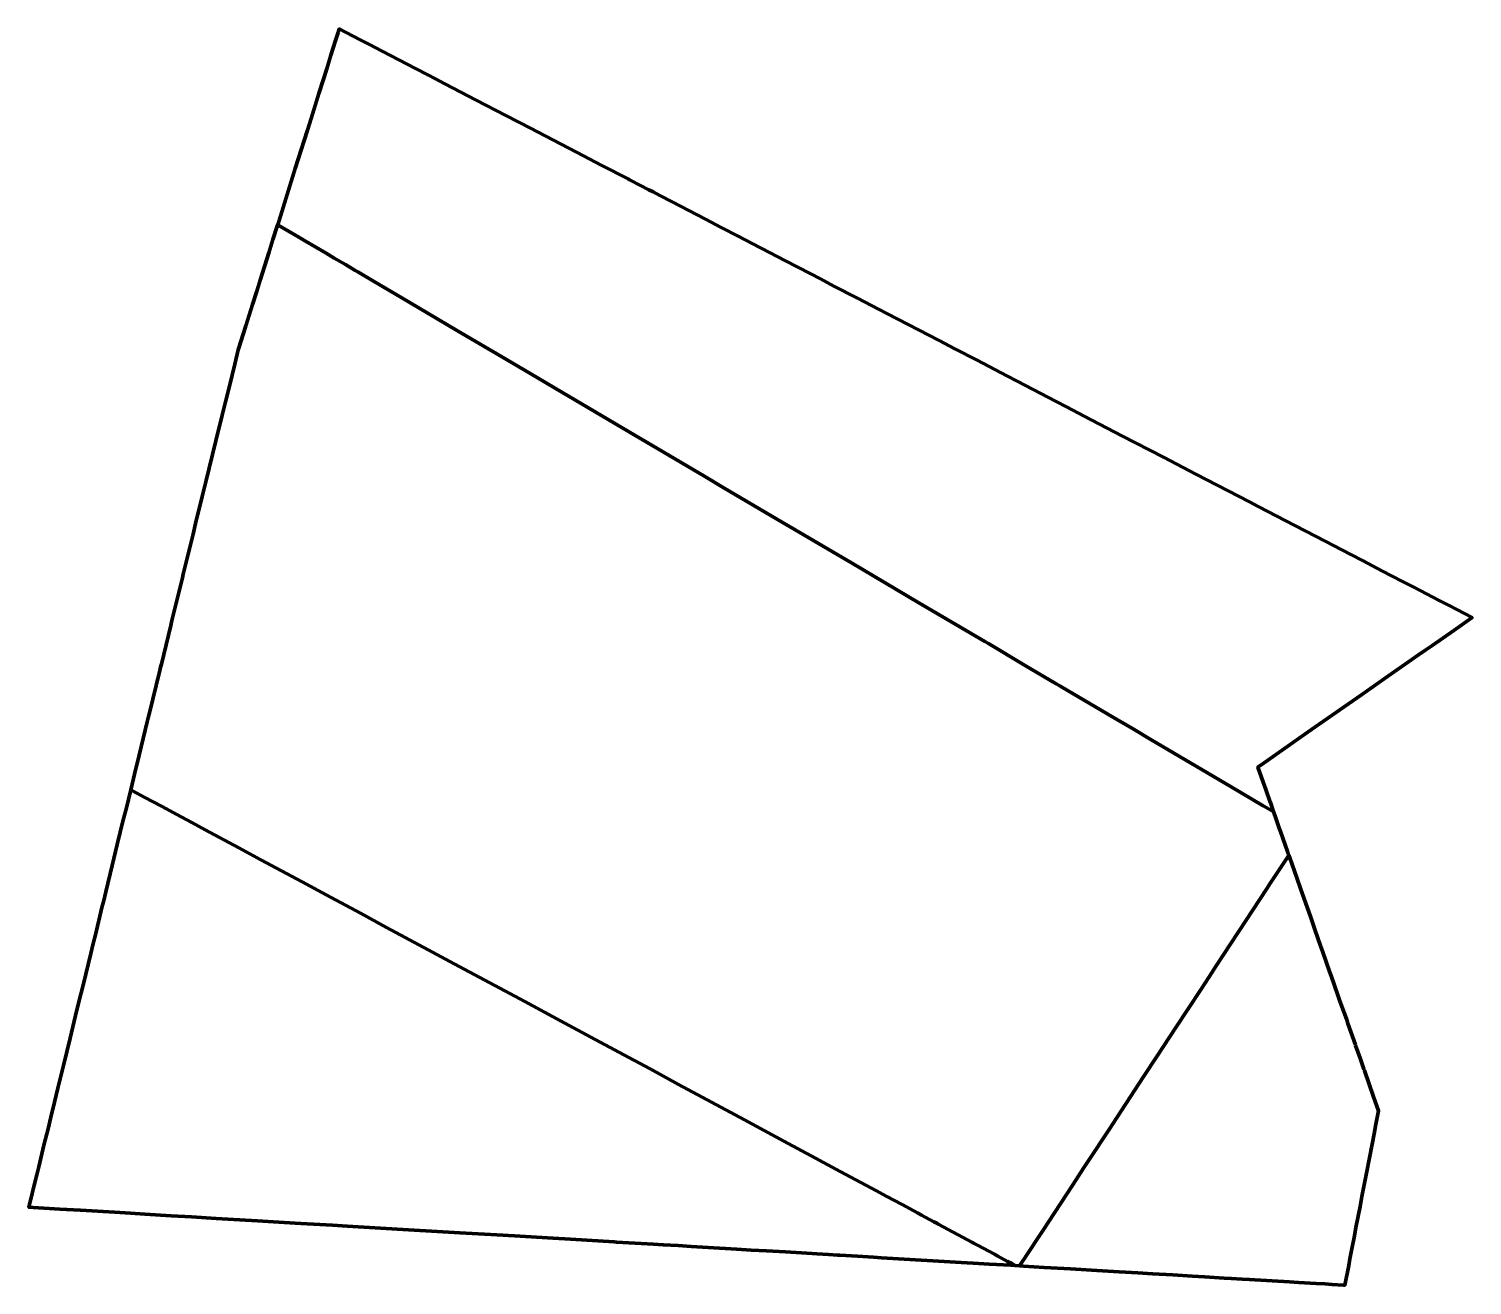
# Model space of a CAD drawing. Header units: metres. Extents: x 808232 to 808350, y 9156695 to 9156798.
import ezdxf

# ---------------------------------------------------------------- set-up
doc = ezdxf.new("R2010")
doc.units = ezdxf.units.M
doc.header["$MEASUREMENT"] = 0
doc.layers.add('2844-21090', color=1, linetype='Continuous')

msp = doc.modelspace()

# ---------------------------------------------------------------- linework, layer by layer
at = {"layer": '2844-21090', "color": 254, "lineweight": 70, "true_color": 0xcccccc}
for points in [[(808252.21, 9156781.65), (808252.26, 9156781.62), (808253.94, 9156780.63), (808254.48, 9156780.31), (808256.17, 9156779.31), (808256.83, 9156778.92), (808257.75, 9156778.38), (808258.34, 9156778.03), (808258.55, 9156777.91), (808258.76, 9156777.79), (808260.06, 9156777.02), (808262.36, 9156775.66), (808264.46, 9156774.43), (808266.94, 9156772.97), (808270.93, 9156770.62), (808272.93, 9156769.43), (808275.47, 9156767.94), (808277.59, 9156766.69), (808281.52, 9156764.37), (808283.25, 9156763.35), (808287.22, 9156761.01), (808288.68, 9156760.15), (808293.13, 9156757.53), (808294.1, 9156756.96), (808298.85, 9156754.16), (808299.19, 9156753.96), (808304.71, 9156750.71), (808305.03, 9156750.52), (808310.09, 9156747.53), (808310.39, 9156747.36), (808313.35, 9156745.61), (808315.94, 9156744.08), (808316.24, 9156743.91), (808316.33, 9156743.86), (808321.11, 9156741.04), (808321.15, 9156741.02), (808322.18, 9156740.41), (808323.77, 9156739.47), (808325.97, 9156738.18), (808328.87, 9156736.46), (808330.28, 9156735.64), (808332.9, 9156734.09), (808333, 9156734.03), (808333.72, 9156733.61), (808333.74, 9156733.59), (808333.48, 9156734.36), (808333.46, 9156734.39), (808333.1, 9156735.42), (808332.76, 9156736.4), (808332.46, 9156737.26), (808332.96, 9156737.61), (808334.92, 9156738.97), (808336.3, 9156739.94), (808337.12, 9156740.51), (808340.94, 9156743.17), (808342.8, 9156744.47), (808345.62, 9156746.44), (808346.2, 9156746.84), (808346.69, 9156747.18), (808348.5, 9156748.44), (808350, 9156749.49), (808348.11, 9156750.47), (808347.31, 9156750.88), (808345.22, 9156751.97), (808344.31, 9156752.44), (808342.61, 9156753.32), (808341.07, 9156754.13), (808340.06, 9156754.65), (808337.22, 9156756.13), (808335.48, 9156757.03), (808332.49, 9156758.58), (808331.76, 9156758.96), (808327.38, 9156761.24), (808324.72, 9156762.62), (808321.33, 9156764.38), (808318.23, 9156765.99), (808316.79, 9156766.74), (808315.94, 9156767.18), (808312.76, 9156768.83), (808311.91, 9156769.28), (808309.47, 9156770.55), (808307.64, 9156771.49), (808306.36, 9156772.16), (808302.99, 9156773.91), (808302.09, 9156774.38), (808301.46, 9156774.71), (808301.41, 9156774.73), (808299.67, 9156775.64), (808299.62, 9156775.66), (808297.75, 9156776.63), (808296.64, 9156777.21), (808295.79, 9156777.65), (808293.79, 9156778.69), (808291.8, 9156779.72), (808291.68, 9156779.79), (808289.92, 9156780.7), (808288.52, 9156781.43), (808287.22, 9156782.11), (808284.51, 9156783.51), (808283.5, 9156784.04), (808282.94, 9156784.33), (808282.59, 9156784.51), (808281.13, 9156785.27), (808281.01, 9156785.33), (808280.9, 9156785.39), (808278.7, 9156786.53), (808277.24, 9156787.29), (808272.91, 9156789.54), (808270.89, 9156790.59), (808268.47, 9156791.85), (808265.89, 9156793.19), (808265.13, 9156793.58), (808264.49, 9156793.91), (808263.5, 9156794.43), (808262.81, 9156794.79), (808260.76, 9156795.85), (808259.67, 9156796.42), (808258.96, 9156796.79), (808257.25, 9156797.67), (808257.16, 9156797.39), (808256.95, 9156796.71), (808256.57, 9156795.52), (808256.22, 9156794.41), (808255.93, 9156793.49), (808255.58, 9156792.38), (808255.28, 9156791.41), (808254.94, 9156790.34), (808254.64, 9156789.38), (808254.38, 9156788.55), (808253.65, 9156786.25), (808253.32, 9156785.18), (808252.99, 9156784.13)], [(808232.05, 9156702.1), (808231.9, 9156701.49), (808231.84, 9156701.23), (808232.19, 9156701.21), (808234.37, 9156701.08), (808234.93, 9156701.05), (808236.06, 9156700.98), (808237.91, 9156700.87), (808238.85, 9156700.82), (808240.17, 9156700.74), (808241.34, 9156700.67), (808243.49, 9156700.54), (808245.16, 9156700.44), (808247.16, 9156700.32), (808249.09, 9156700.21), (808250.56, 9156700.12), (808252.74, 9156699.99), (808254.11, 9156699.91), (808256.7, 9156699.76), (808257.91, 9156699.69), (808262.46, 9156699.42), (808265.72, 9156699.23), (808267.12, 9156699.14), (808270.16, 9156698.96), (808271.59, 9156698.88), (808274.75, 9156698.69), (808276.19, 9156698.61), (808279.76, 9156698.4), (808279.95, 9156698.38), (808282.99, 9156698.2), (808283.77, 9156698.16), (808284.99, 9156698.09), (808286.06, 9156698.02), (808288.85, 9156697.86), (808289.79, 9156697.8), (808290.96, 9156697.73), (808292.24, 9156697.66), (808293.77, 9156697.57), (808295.97, 9156697.44), (808296.36, 9156697.41), (808297.3, 9156697.36), (808298.04, 9156697.31), (808298.23, 9156697.3), (808299.68, 9156697.22), (808300.12, 9156697.19), (808300.98, 9156697.14), (808301.64, 9156697.1), (808308.63, 9156696.69), (808309.14, 9156696.66), (808310.46, 9156696.58), (808312.23, 9156696.48), (808312.61, 9156696.45), (808312.36, 9156696.59), (808311.97, 9156696.8), (808311.16, 9156697.24), (808310.89, 9156697.38), (808309.51, 9156698.12), (808309.23, 9156698.27), (808309.17, 9156698.3), (808309.03, 9156698.38), (808306.34, 9156699.82), (808306.17, 9156699.92), (808305.92, 9156700.05), (808305.58, 9156700.24), (808305.23, 9156700.43), (808304.92, 9156700.59), (808304.58, 9156700.77), (808303.33, 9156701.45), (808302.03, 9156702.15), (808301.24, 9156702.57), (808299.96, 9156703.26), (808299.09, 9156703.73), (808297.9, 9156704.36), (808296.25, 9156705.25), (808293.65, 9156706.65), (808290.43, 9156708.38), (808285.03, 9156711.28), (808282.69, 9156712.55), (808280.55, 9156713.7), (808277.85, 9156715.15), (808275.36, 9156716.48), (808272.43, 9156718.06), (808269.99, 9156719.37), (808266.66, 9156721.16), (808264.52, 9156722.31), (808261.12, 9156724.14), (808258.99, 9156725.29), (808256.18, 9156726.8), (808254.21, 9156727.86), (808250.84, 9156729.67), (808249.04, 9156730.64), (808246.27, 9156732.13), (808245.17, 9156732.72), (808243.91, 9156733.4), (808243.05, 9156733.86), (808242.7, 9156734.05), (808241.34, 9156734.78), (808240.63, 9156735.16), (808240.18, 9156735.4), (808239.79, 9156733.82), (808239.57, 9156732.93), (808239.08, 9156730.92), (808238.66, 9156729.21), (808238.14, 9156727.05), (808237.97, 9156726.35), (808237.82, 9156725.76), (808237.28, 9156723.53), (808237.11, 9156722.83), (808236.91, 9156722.01), (808236.5, 9156720.32), (808236.27, 9156719.42), (808235.94, 9156718.03), (808235.66, 9156716.92), (808235.21, 9156715.06), (808234.94, 9156713.94), (808234.67, 9156712.82), (808234.22, 9156710.99), (808233.94, 9156709.84), (808233.64, 9156708.6), (808233.41, 9156707.66), (808233.1, 9156706.42), (808232.99, 9156705.95), (808232.65, 9156704.54), (808232.51, 9156703.99), (808232.2, 9156702.71)]]:
    msp.add_lwpolyline(points, close=True, dxfattribs=at)
at = {"layer": '2844-21090', "color": 5, "lineweight": 70, "true_color": 0x0000ff}
msp.add_lwpolyline([(808240.4, 9156736.32), (808240.18, 9156735.4), (808240.63, 9156735.16), (808241.34, 9156734.78), (808242.7, 9156734.05), (808243.05, 9156733.86), (808243.91, 9156733.4), (808245.17, 9156732.72), (808246.27, 9156732.13), (808249.04, 9156730.64), (808250.84, 9156729.67), (808254.21, 9156727.86), (808256.18, 9156726.8), (808258.99, 9156725.29), (808261.12, 9156724.14), (808264.52, 9156722.31), (808266.66, 9156721.16), (808269.99, 9156719.37), (808272.43, 9156718.06), (808275.36, 9156716.48), (808277.85, 9156715.15), (808280.55, 9156713.7), (808282.69, 9156712.55), (808285.03, 9156711.28), (808290.43, 9156708.38), (808293.65, 9156706.65), (808296.25, 9156705.25), (808297.9, 9156704.36), (808299.09, 9156703.73), (808299.96, 9156703.26), (808301.24, 9156702.57), (808302.03, 9156702.15), (808303.33, 9156701.45), (808304.58, 9156700.77), (808304.92, 9156700.59), (808305.23, 9156700.43), (808305.58, 9156700.24), (808305.92, 9156700.05), (808306.17, 9156699.92), (808306.34, 9156699.82), (808309.03, 9156698.38), (808309.17, 9156698.3), (808309.23, 9156698.27), (808309.51, 9156698.12), (808310.89, 9156697.38), (808311.16, 9156697.24), (808311.97, 9156696.8), (808312.36, 9156696.59), (808312.61, 9156696.45), (808312.95, 9156696.43), (808313.22, 9156696.84), (808313.41, 9156697.13), (808313.44, 9156697.18), (808314.82, 9156699.28), (808317.3, 9156703.07), (808318.19, 9156704.43), (808319.21, 9156705.99), (808319.62, 9156706.6), (808320.39, 9156707.77), (808320.52, 9156707.98), (808323.13, 9156711.95), (808324.19, 9156713.57), (808325.74, 9156715.94), (808327.75, 9156719.01), (808328.46, 9156720.09), (808329.05, 9156720.99), (808332.08, 9156725.61), (808333.17, 9156727.27), (808333.5, 9156727.78), (808333.94, 9156728.44), (808334.63, 9156729.49), (808334.9, 9156729.91), (808334.99, 9156730.05), (808334.95, 9156730.15), (808334.89, 9156730.34), (808334.31, 9156731.98), (808334.21, 9156732.27), (808333.87, 9156733.25), (808333.74, 9156733.59), (808333.72, 9156733.61), (808333, 9156734.03), (808332.9, 9156734.09), (808330.28, 9156735.64), (808328.87, 9156736.46), (808325.97, 9156738.18), (808323.77, 9156739.47), (808322.18, 9156740.41), (808321.15, 9156741.02), (808321.11, 9156741.04), (808316.33, 9156743.86), (808316.24, 9156743.91), (808315.94, 9156744.08), (808313.35, 9156745.61), (808310.39, 9156747.36), (808310.09, 9156747.53), (808305.03, 9156750.52), (808304.71, 9156750.71), (808299.19, 9156753.96), (808298.85, 9156754.16), (808294.1, 9156756.96), (808293.13, 9156757.53), (808288.68, 9156760.15), (808287.22, 9156761.01), (808283.25, 9156763.35), (808281.52, 9156764.37), (808277.59, 9156766.69), (808275.47, 9156767.94), (808272.93, 9156769.43), (808270.93, 9156770.62), (808266.94, 9156772.97), (808264.46, 9156774.43), (808262.36, 9156775.66), (808260.06, 9156777.02), (808258.76, 9156777.79), (808258.55, 9156777.91), (808258.34, 9156778.03), (808257.75, 9156778.38), (808256.83, 9156778.92), (808256.17, 9156779.31), (808254.48, 9156780.31), (808253.94, 9156780.63), (808252.26, 9156781.62), (808252.21, 9156781.65), (808252.19, 9156781.61), (808251.82, 9156780.44), (808251.48, 9156779.34), (808250.8, 9156777.19), (808250.49, 9156776.2), (808250.15, 9156775.12), (808249.6, 9156773.37), (808249.01, 9156771.49), (808248.98, 9156771.4), (808248.69, 9156770.23), (808248.25, 9156768.44), (808247.93, 9156767.15), (808247.67, 9156766.06), (808247.15, 9156763.95), (808246.88, 9156762.85), (808246.6, 9156761.73), (808246.35, 9156760.7), (808246.03, 9156759.41), (808246, 9156759.26), (808245.52, 9156757.32), (808245.4, 9156756.8), (808245.28, 9156756.33), (808244.56, 9156753.38), (808244.48, 9156753.05), (808244.41, 9156752.75), (808243.58, 9156749.36), (808243.52, 9156749.11), (808243.46, 9156748.85), (808242.69, 9156745.69), (808242.62, 9156745.43), (808242.56, 9156745.16), (808241.68, 9156741.58), (808241.61, 9156741.29), (808241.53, 9156740.96), (808240.7, 9156737.56), (808240.58, 9156737.04)], close=True, dxfattribs=at)
at = {"layer": '2844-21090', "color": 3, "lineweight": 70, "true_color": 0x00ff00}
msp.add_lwpolyline([(808312.95, 9156696.43), (808313.27, 9156696.41), (808314.95, 9156696.31), (808317.12, 9156696.19), (808317.55, 9156696.16), (808319.26, 9156696.06), (808321.09, 9156695.95), (808322.63, 9156695.86), (808323.83, 9156695.79), (808325.49, 9156695.69), (808327.11, 9156695.59), (808328.1, 9156695.54), (808329.69, 9156695.44), (808330.28, 9156695.41), (808331.17, 9156695.35), (808331.75, 9156695.32), (808335.04, 9156695.13), (808335.77, 9156695.08), (808337.22, 9156695), (808337.96, 9156694.95), (808338.52, 9156694.92), (808339.47, 9156694.86), (808339.58, 9156694.86), (808339.89, 9156696.45), (808339.99, 9156697.01), (808340.15, 9156697.82), (808340.36, 9156698.88), (808340.49, 9156699.57), (808340.82, 9156701.3), (808340.98, 9156702.12), (808341.35, 9156704.03), (808341.59, 9156705.27), (808342, 9156707.37), (808342.1, 9156707.9), (808342.34, 9156709.12), (808341.93, 9156710.27), (808341.18, 9156712.42), (808341.14, 9156712.54), (808340.83, 9156713.42), (808340.46, 9156714.48), (808340.44, 9156714.53), (808339.83, 9156716.26), (808339.73, 9156716.56), (808339.15, 9156718.19), (808339.01, 9156718.59), (808338.45, 9156720.18), (808338.33, 9156720.53), (808337.78, 9156722.11), (808337.59, 9156722.63), (808337.16, 9156723.87), (808336.76, 9156725.02), (808336.38, 9156726.08), (808335.95, 9156727.32), (808335.64, 9156728.19), (808335.07, 9156729.82), (808334.99, 9156730.05), (808334.9, 9156729.91), (808334.63, 9156729.49), (808333.94, 9156728.44), (808333.5, 9156727.78), (808333.17, 9156727.27), (808332.08, 9156725.61), (808329.05, 9156720.99), (808328.46, 9156720.09), (808327.75, 9156719.01), (808325.74, 9156715.94), (808324.19, 9156713.57), (808323.13, 9156711.95), (808320.52, 9156707.98), (808320.39, 9156707.77), (808319.62, 9156706.6), (808319.21, 9156705.99), (808318.19, 9156704.43), (808317.3, 9156703.07), (808314.82, 9156699.28), (808313.44, 9156697.18), (808313.41, 9156697.13), (808313.22, 9156696.84)], close=True, dxfattribs=at)

doc.saveas('drawing.dxf')
